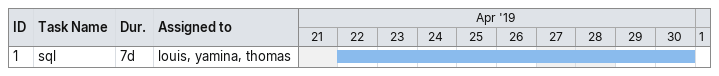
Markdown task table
| ID | Task | Duration | Start | Finish | Resources |
|---|---|---|---|---|---|
| 1 | sql | 7d | 2019-04-22 | 2019-04-30 | louis, yamina, thomas |
